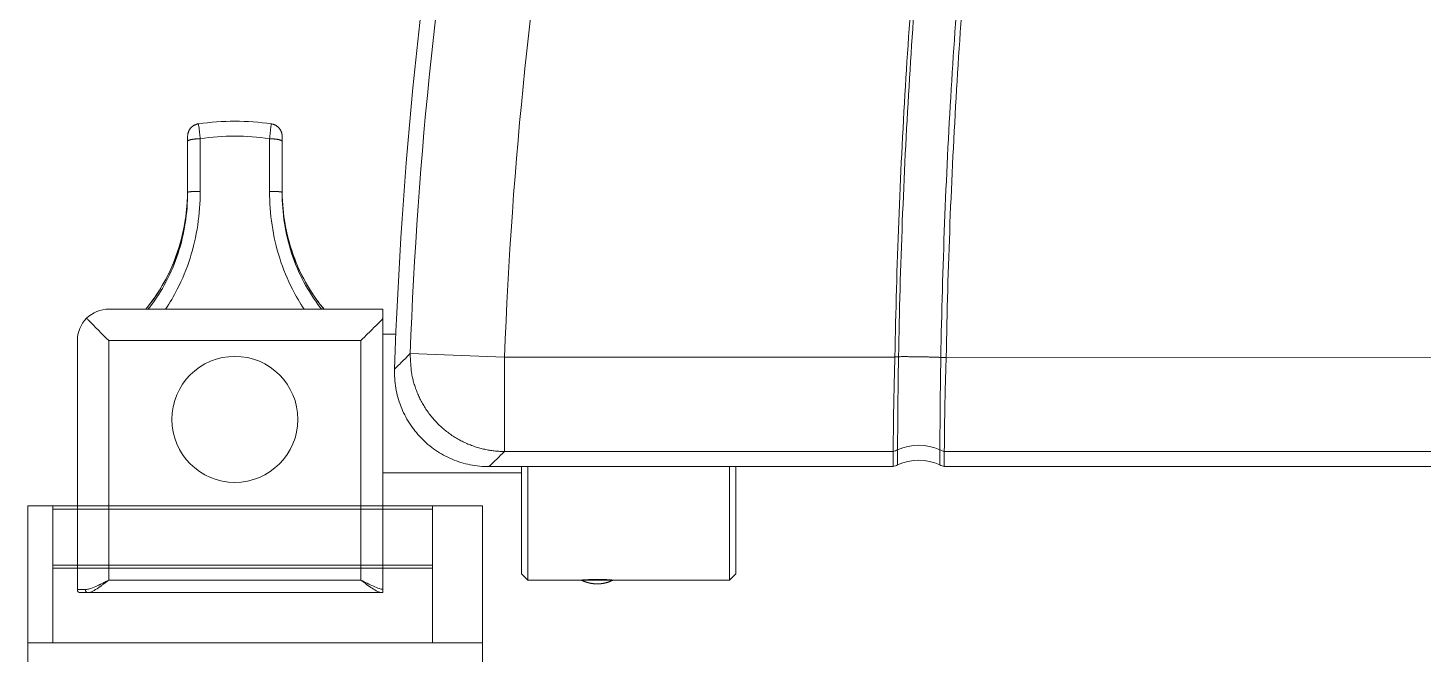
# Model space of a CAD drawing. Header units: millimetres. Extents: x 1448174 to 1599581, y -224422 to -106989.
# Drawn here: x 1483354.6 to 1483546.4, y -124301.7 to -124215.6 of the extents above; entities that cross this region are included whole.
import ezdxf

# ---------------------------------------------------------------- set-up
doc = ezdxf.new("R2010")
doc.units = ezdxf.units.MM
doc.header["$LTSCALE"] = 600
doc.header["$MEASUREMENT"] = 0
doc.layers.add('furniture', color=30, linetype='Continuous', lineweight=9)

msp = doc.modelspace()

# ---------------------------------------------------------------- linework, layer by layer
at = {"layer": 'furniture'}
for p, q in [((1483378.0445, -124228.7691), (1483377.9691, -124228.7816)), ((1483376.5577, -124230.4843), (1483376.5577, -124231.1821)), ((1483376.5577, -124231.1821), (1483376.5596, -124231.1652)), ((1483376.5577, -124231.1822), (1483376.5577, -124238.1883)), ((1483378.2904, -124230.8269), (1483378.2904, -124238.0518)), ((1483387.8202, -124238.0518), (1483387.8202, -124230.8269)), ((1483389.5529, -124231.1822), (1483389.551, -124231.1653)), ((1483389.5529, -124230.4845), (1483389.5512, -124230.4082)), ((1483389.5528, -124231.1822), (1483389.5528, -124230.4844)), ((1483389.5528, -124238.1883), (1483389.5528, -124231.1822)), ((1483376.5577, -124238.1883), (1483376.5596, -124238.1818)), ((1483389.5529, -124238.1883), (1483389.551, -124238.1818)), ((1483403.4165, -124254.2433), (1483365.7284, -124254.2433)), ((1483403.4165, -124254.2433), (1483403.4143, -124255.5428)), ((1483403.4143, -124255.5428), (1483403.4143, -124292.7824)), ((1483361.3967, -124292.7956), (1483361.3967, -124258.575)), ((1483365.7284, -124258.575), (1483400.3821, -124258.575)), ((1483365.7284, -124291.4961), (1483365.7284, -124258.575)), ((1483400.3821, -124258.575), (1483400.3821, -124291.4961)), ((1483405.1886, -124257.7087), (1483403.4143, -124257.7087)), ((1483407.1653, -124260.3679), (1483420.1338, -124260.8458)), ((1483420.1338, -124260.8458), (1483473.8006, -124260.8458)), ((1483420.1338, -124260.8458), (1483420.1338, -124273.8231)), ((1483473.8006, -124260.8458), (1483473.802, -124260.7852)), ((1483474.2958, -124260.7837), (1483474.2798, -124260.7838)), ((1483480.1114, -124260.8848), (1483479.9329, -124260.8775)), ((1483480.8499, -124260.9114), (1483480.8245, -124260.9106)), ((1483480.8517, -124260.8458), (1483480.8498, -124260.9114)), ((1483480.8507, -124260.8786), (1483731.1778, -124260.8458)), ((1483420.1338, -124273.8231), (1483419.5048, -124273.8065)), ((1483473.564, -124273.8231), (1483420.1338, -124273.8231)), ((1483731.439, -124273.8231), (1483480.5905, -124273.8231)), ((1483417.981, -124275.9019), (1483473.5615, -124275.9019)), ((1483422.4739, -124275.9019), (1483422.4739, -124290.6297)), ((1483423.3402, -124291.4961), (1483423.3402, -124275.9019)), ((1483451.0632, -124291.4961), (1483451.0632, -124275.9019)), ((1483451.9296, -124290.6297), (1483451.9296, -124275.9019)), ((1483480.588, -124275.9019), (1483731.4415, -124275.9019)), ((1483403.4143, -124276.7682), (1483422.4739, -124276.7682)), ((1483354.6001, -124281.3131), (1483354.6001, -124375.4808)), ((1483354.6001, -124281.3131), (1483417.0933, -124281.3131)), ((1483358.0244, -124300.1466), (1483358.0244, -124281.3131)), ((1483410.2447, -124281.7411), (1483358.0244, -124281.7411)), ((1483410.2447, -124281.3131), (1483410.2447, -124300.1466)), ((1483417.0933, -124281.3131), (1483417.0933, -124354.0365)), ((1483410.2447, -124289.4458), (1483358.0244, -124289.4458)), ((1483410.2447, -124289.8738), (1483358.0244, -124289.8738)), ((1483422.4739, -124290.6297), (1483423.3402, -124291.4961)), ((1483451.0632, -124291.4961), (1483451.9296, -124290.6297)), ((1483362.4997, -124292.7956), (1483361.3967, -124292.7956)), ((1483361.8299, -124293.2288), (1483362.8226, -124293.2288)), ((1483362.4997, -124292.7956), (1483362.5001, -124292.8162)), ((1483362.8226, -124293.2288), (1483403.2879, -124293.2288)), ((1483400.3821, -124291.4961), (1483365.7284, -124291.4961)), ((1483403.2879, -124293.2288), (1483403.4143, -124293.2288)), ((1483403.4143, -124293.1942), (1483403.4101, -124293.1965)), ((1483403.4143, -124292.7824), (1483403.4143, -124293.1942)), ((1483403.4143, -124293.1942), (1483403.4143, -124293.2288)), ((1483423.3402, -124291.4961), (1483430.7042, -124291.4961)), ((1483430.7042, -124291.5139), (1483432.87, -124291.5139)), ((1483430.7042, -124291.5139), (1483430.7711, -124291.5458)), ((1483432.87, -124291.5139), (1483435.0359, -124291.5139)), ((1483432.87, -124292.0337), (1483432.9444, -124292.0317)), ((1483435.0359, -124291.4961), (1483451.0632, -124291.4961)), ((1483354.6001, -124300.1466), (1483417.0933, -124300.1466))]:
    msp.add_line(p, q, dxfattribs=at)
msp.add_circle((1483383.0553, -124269.4043), 8.6634, dxfattribs=at)
for centre, radius, start, end in [((1484011.117, -124282.623), 606.4404, 162.48462, 178.09787), ((1484011.117, -124282.623), 604.3616, 162.48462, 177.88966), ((1484011.117, -124282.623), 591.3842, 162.48462, 177.88966), ((1483380.2952, -124231.0955), 3.8283, 163.620228, 164.702301), ((1483378.3393, -124230.5155), 1.7883, 161.207585, 163.776147), ((1483378.0702, -124230.3922), 1.4941, 159.074786, 162.357275), ((1483378.2679, -124230.471), 1.7069, 156.137658, 158.976599), ((1483378.378, -124230.5301), 1.8316, 153.210739, 155.839407), ((1483378.2952, -124230.4895), 1.7393, 150.376621, 153.176239), ((1483378.2704, -124230.4696), 1.708, 147.671151, 150.545034), ((1483378.2924, -124230.4862), 1.7354, 144.761085, 147.596848), ((1483378.3035, -124230.4934), 1.7486, 141.958769, 144.777824), ((1483378.2975, -124230.4915), 1.7428, 139.054924, 141.88777), ((1483378.2975, -124230.4893), 1.7413, 136.271795, 139.107516), ((1483378.2997, -124230.4949), 1.7467, 133.36778, 136.190924), ((1483378.3015, -124230.4953), 1.7484, 130.587141, 133.400779), ((1483378.3018, -124230.4997), 1.7519, 127.702954, 130.500417), ((1483378.3021, -124230.4986), 1.7511, 124.947486, 127.732808), ((1483378.3023, -124230.5039), 1.7556, 122.094766, 124.855706), ((1483378.3027, -124230.5032), 1.7552, 119.374095, 122.116183), ((1483378.3038, -124230.5114), 1.7629, 116.567345, 119.274051), ((1483378.3019, -124230.5066), 1.7577, 113.894756, 116.584219), ((1483378.2986, -124230.506), 1.7559, 111.14028, 113.803472), ((1483378.3018, -124230.5135), 1.764, 108.525834, 111.14702), ((1483378.3099, -124230.5514), 1.8026, 105.854407, 108.387054), ((1483378.2973, -124230.5059), 1.7553, 103.301879, 105.866997), ((1483378.275, -124230.4087), 1.6556, 100.647332, 103.32445), ((1483387.4066, -124232.1763), 3.47, 76.137757, 79.044829), ((1483387.9639, -124230.1386), 1.3591, 72.649323, 78.367551), ((1483387.9208, -124230.2918), 1.5183, 69.419287, 72.820772), ((1483386.9307, -124232.3829), 3.8287, 65.46529, 66.547274), ((1483387.7823, -124230.5289), 1.7885, 63.052146, 65.620515), ((1483387.9425, -124230.2799), 1.4942, 60.919164, 64.201459), ((1483387.8365, -124230.4644), 1.707, 57.982643, 60.821463), ((1483387.7624, -124230.565), 1.8316, 55.05593, 57.684526), ((1483387.8144, -124230.4887), 1.7393, 52.221104, 55.020687), ((1483387.8376, -124230.467), 1.708, 49.516275, 52.39017), ((1483387.8181, -124230.4864), 1.7353, 46.606219, 49.442039), ((1483387.8095, -124230.4963), 1.7485, 43.804229, 46.623386), ((1483387.8122, -124230.4907), 1.7426, 40.899398, 43.732391), ((1483387.8144, -124230.4909), 1.7411, 38.116784, 40.952695), ((1483387.8086, -124230.4923), 1.7465, 35.212136, 38.035511), ((1483387.8079, -124230.494), 1.7481, 32.431782, 35.245689), ((1483387.8036, -124230.4937), 1.7516, 29.547056, 32.344821), ((1483387.8047, -124230.4941), 1.7508, 26.791325, 29.576982), ((1483387.7994, -124230.4935), 1.7552, 23.937668, 26.698968), ((1483387.8001, -124230.494), 1.7548, 21.217441, 23.959913), ((1483387.7918, -124230.4939), 1.7625, 18.410145, 21.11725), ((1483387.7969, -124230.4928), 1.7573, 15.736997, 18.426876), ((1483387.798, -124230.4895), 1.7554, 12.982096, 15.645712), ((1483380.023, -124230.6536), 3.4694, 174.294676, 177.202123), ((1483376.632, -124231.1811), 0.0741, 153.459338, 167.574968), ((1483376.6528, -124231.1881), 0.0959, 143.156507, 155.286667), ((1483377.9272, -124230.3911), 1.3589, 170.805707, 176.524583), ((1483376.6836, -124231.2055), 0.131, 135.111514, 145.136881), ((1483378.085, -124230.412), 1.5181, 167.575739, 170.977537), ((1483376.7198, -124231.2353), 0.1778, 128.093138, 136.552761), ((1483376.7715, -124231.2896), 0.2525, 122.950735, 129.726333), ((1483376.8339, -124231.3731), 0.3566, 118.610104, 124.058812), ((1483376.9093, -124231.4933), 0.4982, 115.238771, 119.608258), ((1483376.9899, -124231.6472), 0.6718, 112.241669, 115.857142), ((1483377.0826, -124231.8495), 0.8943, 109.846209, 112.836026), ((1483377.1776, -124232.0912), 1.1539, 107.670694, 110.208467), ((1483377.2817, -124232.3871), 1.4674, 105.878558, 108.037848), ((1483377.3836, -124232.72), 1.8155, 104.216208, 106.095616), ((1483377.4904, -124233.1041), 2.2141, 102.811047, 104.453263), ((1483377.5904, -124233.5157), 2.6377, 101.484325, 102.946534), ((1483377.6933, -124233.9772), 3.1104, 100.34774, 101.6505), ((1483377.7882, -124234.4664), 3.6087, 99.260456, 100.434762), ((1483377.8737, -124234.9446), 4.0945, 98.288451, 99.36395), ((1483377.9425, -124235.387), 4.5422, 97.33964, 98.343071), ((1483378.0293, -124235.9782), 5.1396, 96.551172, 97.457614), ((1483378.1215, -124236.744), 5.911, 95.791462, 96.592161), ((1483378.1271, -124236.8361), 6.0031, 94.942405, 95.756093), ((1483378.1033, -124236.5398), 5.7058, 94.074629, 94.960141), ((1483378.2499, -124238.0371), 7.21, 93.727531, 94.391376), ((1483378.7984, -124246.2435), 15.4346, 93.496692, 93.779011), ((1483378.1873, -124237.487), 6.6575, 92.012245, 92.842769), ((1483378.1836, -124237.1564), 6.3271, 90.758907, 92.084471), ((1483378.4683, -124247.3281), 16.5024, 90.618294, 91.279451), ((1483387.6423, -124247.33), 16.5041, 88.721413, 89.382551), ((1483387.9268, -124237.1574), 6.3279, 87.916018, 89.241518), ((1483387.9232, -124237.488), 6.6585, 87.157966, 87.988439), ((1483387.3119, -124246.246), 15.437, 86.221408, 86.503717), ((1483387.8605, -124238.0384), 7.2112, 85.609658, 86.273462), ((1483388.0072, -124236.5409), 5.7068, 85.040897, 85.926342), ((1483387.9833, -124236.8374), 6.0043, 84.244591, 85.058213), ((1483387.9889, -124236.7453), 5.9122, 83.408586, 84.209216), ((1483388.0811, -124235.9793), 5.1406, 82.543852, 83.450211), ((1483388.1678, -124235.3882), 4.5432, 81.657382, 82.660714), ((1483388.2368, -124234.9457), 4.0954, 80.637933, 81.71332), ((1483388.3222, -124234.4674), 3.6096, 79.565904, 80.74008), ((1483388.4171, -124233.9781), 3.1112, 78.351049, 79.653657), ((1483388.5201, -124233.5166), 2.6384, 77.055428, 78.517458), ((1483388.6201, -124233.1048), 2.2147, 75.548686, 77.190691), ((1483388.7268, -124232.7206), 1.816, 73.905885, 75.785041), ((1483388.8287, -124232.3876), 1.4679, 71.964061, 74.123051), ((1483388.9329, -124232.0917), 1.1543, 69.794552, 72.33196), ((1483389.0279, -124231.8499), 0.8945, 67.167679, 70.157054), ((1483389.1206, -124231.6475), 0.6721, 64.145877, 67.760807), ((1483389.2012, -124231.4935), 0.4984, 60.394521, 64.763351), ((1483389.2767, -124231.3733), 0.3567, 55.946913, 61.394831), ((1483389.3391, -124231.2897), 0.2525, 50.280031, 57.054729), ((1483389.3907, -124231.2355), 0.1779, 43.452667, 51.911375), ((1483387.7901, -124230.4916), 1.7636, 10.367469, 12.989083), ((1483389.427, -124231.2056), 0.131, 34.868743, 44.893392), ((1483387.7514, -124230.4942), 1.8021, 7.695696, 10.228761), ((1483389.4578, -124231.1882), 0.0959, 24.721822, 36.851846), ((1483387.7983, -124230.4883), 1.7548, 5.141837, 7.707382), ((1483389.4786, -124231.1812), 0.0741, 12.43229, 26.548828), ((1483387.8976, -124230.48), 1.6552, 2.487802, 5.165365), ((1483376.5734, -124238.1884), 0.0153, 120.284361, 154.394564), ((1483376.5905, -124238.2023), 0.0368, 113.152693, 132.465768), ((1483376.6204, -124238.2456), 0.0889, 109.468117, 119.899342), ((1483376.6598, -124238.328), 0.18, 106.002014, 112.547069), ((1483376.7137, -124238.4756), 0.3369, 103.648621, 107.897669), ((1483376.7783, -124238.6996), 0.5699, 101.663193, 104.652864), ((1483376.8564, -124239.0234), 0.9029, 100.176697, 102.358799), ((1483376.9404, -124239.4394), 1.3272, 98.876141, 100.571685), ((1483377.0366, -124239.9862), 1.8823, 97.863708, 99.201509), ((1483377.1354, -124240.6394), 2.5429, 96.957105, 98.055805), ((1483377.2433, -124241.4389), 3.3496, 96.222239, 97.133297), ((1483377.3493, -124242.3385), 4.2554, 95.549525, 96.327686), ((1483377.46, -124243.3772), 5.3, 94.984976, 95.654618), ((1483377.5641, -124244.4905), 6.4181, 94.45783, 95.047226), ((1483377.6708, -124245.7375), 7.6697, 94.008182, 94.528284), ((1483377.7692, -124247.0568), 8.9926, 93.580715, 94.046078), ((1483377.8581, -124248.3541), 10.2929, 93.20024, 93.623781), ((1483377.9302, -124249.5591), 11.5001, 92.830768, 93.223964), ((1483378.0195, -124251.1459), 13.0893, 92.524226, 92.877901), ((1483378.1135, -124253.1784), 15.124, 92.229663, 92.541068), ((1483378.1219, -124253.4763), 15.422, 91.901991, 92.217567), ((1483378.1, -124252.7656), 14.711, 91.566063, 91.908628), ((1483378.2475, -124256.6901), 18.6381, 91.433329, 91.689594), ((1483378.7944, -124278.0017), 39.9567, 91.344099, 91.452973), ((1483378.1864, -124255.3186), 17.2657, 90.772739, 91.092751), ((1483378.1835, -124254.5), 16.4472, 90.291188, 90.800999), ((1483378.4683, -124280.9999), 42.9485, 90.237435, 90.491454), ((1483387.6422, -124281.0036), 42.9521, 89.508566, 89.762574), ((1483387.927, -124254.5015), 16.4487, 89.199036, 89.708822), ((1483387.924, -124255.3201), 17.2673, 88.907291, 89.227286), ((1483387.316, -124278.0062), 39.9612, 88.54711, 88.655978), ((1483387.863, -124256.6922), 18.6401, 88.310494, 88.566744), ((1483388.0105, -124252.7671), 14.7124, 88.091451, 88.433995), ((1483387.9886, -124253.4783), 15.424, 87.78257, 88.098124), ((1483387.9969, -124253.1801), 15.1257, 87.459043, 87.770427), ((1483388.091, -124251.1476), 13.091, 87.122257, 87.475905), ((1483388.1802, -124249.5606), 11.5016, 86.776217, 87.169383), ((1483388.2524, -124248.3556), 10.2944, 86.376431, 86.799937), ((1483388.3413, -124247.0581), 8.9939, 85.954168, 86.419491), ((1483388.4397, -124245.7387), 7.6708, 85.472006, 85.992059), ((1483388.5464, -124244.4916), 6.4192, 84.953114, 85.542453), ((1483388.6505, -124243.3781), 5.3009, 84.345788, 85.015361), ((1483388.7612, -124242.3392), 4.2561, 83.672714, 84.450787), ((1483388.8672, -124241.4395), 3.3503, 82.8673, 83.778248), ((1483388.9751, -124240.6399), 2.5435, 81.9448, 83.043354), ((1483389.074, -124239.9867), 1.8828, 80.799426, 82.137033), ((1483389.1702, -124239.4398), 1.3276, 79.429519, 81.12479), ((1483389.2542, -124239.0236), 0.9031, 77.642243, 79.823953), ((1483389.3322, -124238.6998), 0.5701, 75.348963, 78.338021), ((1483389.3969, -124238.4757), 0.337, 72.104992, 76.353039), ((1483389.4508, -124238.3281), 0.18, 67.457021, 74.000275), ((1483389.4902, -124238.2456), 0.0889, 60.104873, 70.5328), ((1483389.5201, -124238.2023), 0.0368, 47.546074, 66.852909), ((1483389.5372, -124238.1884), 0.0153, 25.61599, 59.721379), ((1483365.7284, -124258.575), 4.3317, 90, 134.95189), ((1483365.7284, -124258.575), 4.3317, 134.95189, 180), ((1483432.9294, -124259.863), 25.769, 181.122532, 184.362449), ((1483417.4544, -124261.4805), 10.2251, 181.920344, 188.22703), ((1483473.847, -124117.9709), 142.8143, 269.981946, 269.997295), ((1483473.8549, -124207.8154), 52.9698, 269.984219, 270.015781), ((1483473.8547, -124202.0969), 58.6883, 270.014435, 270.032873), ((1483473.7182, -124073.1315), 187.6538, 270.051943, 270.056418), ((1483473.8353, -124189.9447), 70.8405, 270.054727, 270.06783), ((1483473.8591, -124203.7835), 57.0017, 270.060436, 270.077765), ((1483473.8461, -124194.725), 66.0603, 270.07836, 270.092937), ((1483473.834, -124189.3669), 71.4184, 270.09564, 270.10888), ((1483473.8454, -124193.9711), 66.8141, 270.106643, 270.120863), ((1483473.8493, -124195.9384), 64.8468, 270.121111, 270.135793), ((1483473.8461, -124195.0112), 65.7741, 270.136624, 270.151053), ((1483473.8444, -124194.8821), 65.9031, 270.152231, 270.166579), ((1483473.8488, -124195.538), 65.2472, 270.164377, 270.178855), ((1483473.8494, -124196.0068), 64.7784, 270.179685, 270.194244), ((1483473.849, -124196.2129), 64.5723, 270.195181, 270.209756), ((1483473.849, -124196.5081), 64.2771, 270.210732, 270.225343), ((1483473.8527, -124196.864), 63.9212, 270.223308, 270.237969), ((1483473.853, -124197.2195), 63.5657, 270.238978, 270.25369), ((1483473.8566, -124197.5344), 63.2508, 270.251671, 270.266425), ((1483473.8537, -124197.8401), 62.9451, 270.270376, 270.285178), ((1483473.8609, -124198.1982), 62.587, 270.280277, 270.295124), ((1483473.8581, -124198.5466), 62.2386, 270.299271, 270.314169), ((1483473.8621, -124198.8787), 61.9064, 270.3122, 270.327146), ((1483473.8628, -124199.213), 61.5722, 270.328264, 270.343259), ((1483473.8666, -124199.5079), 61.2773, 270.341316, 270.356351), ((1483473.8678, -124199.9274), 60.8578, 270.357703, 270.372801), ((1483473.8695, -124200.3348), 60.4504, 270.373759, 270.388934), ((1483475.3623, -124477.8839), 217.1028, 90.173351, 90.281475), ((1483475.0893, -124347.0145), 86.2334, 90.044667, 90.255058), ((1483475.1055, -124362.2242), 101.443, 89.927941, 90.047124), ((1483474.2741, -124562.904), 302.1242, 89.786065, 89.818125), ((1483474.9396, -124387.4714), 126.6904, 89.705806, 89.790805), ((1483475.1208, -124366.5064), 105.7248, 89.636615, 89.745658), ((1483474.99, -124385.4229), 124.6417, 89.54021, 89.63163), ((1483474.864, -124397.5295), 136.7489, 89.445335, 89.528117), ((1483474.9194, -124391.262), 130.4812, 89.35523, 89.443055), ((1483474.9496, -124389.6007), 128.8197, 89.270566, 89.360323), ((1483474.9028, -124392.7904), 132.0097, 89.18005, 89.267891), ((1483474.8798, -124394.3615), 133.581, 89.092845, 89.179819), ((1483474.8811, -124393.9444), 133.1639, 89.003161, 89.090577), ((1483474.8908, -124393.5968), 132.8161, 88.917037, 89.004726), ((1483474.8893, -124393.438), 132.6574, 88.827399, 88.915098), ((1483474.9069, -124392.7341), 131.9533, 88.740829, 88.828791), ((1483474.9255, -124391.6723), 130.8914, 88.650394, 88.73875), ((1483474.9655, -124390.1787), 129.3973, 88.563565, 88.652519), ((1483475.0021, -124388.5584), 127.7766, 88.472252, 88.561774), ((1483475.0623, -124386.4826), 125.6999, 88.384092, 88.474434), ((1483475.1188, -124384.3546), 123.5712, 88.29136, 88.382446), ((1483475.2063, -124381.5868), 120.802, 88.201459, 88.29373), ((1483475.2956, -124378.6766), 117.8904, 88.106971, 88.200438), ((1483475.3956, -124375.8021), 115.0141, 88.014801, 88.109449), ((1483475.4739, -124373.4515), 112.6622, 87.917877, 88.013167), ((1483475.6481, -124368.8327), 108.0401, 87.823318, 87.921213), ((1483475.8719, -124362.9869), 102.1901, 87.722449, 87.824216), ((1483485.6053, -124127.1164), 133.8812, 267.648158, 267.67122), ((1483482.2383, -124210.2885), 50.641, 267.653832, 267.700508), ((1483482.5121, -124203.5825), 57.3525, 267.695943, 267.722837), ((1483487.3986, -124078.347), 182.6833, 267.752146, 267.758765), ((1483483.0118, -124190.5526), 70.392, 267.755071, 267.774089), ((1483482.5184, -124203.5014), 57.4337, 267.764157, 267.78904), ((1483482.8967, -124193.6044), 67.3381, 267.792306, 267.813109), ((1483483.1344, -124187.3415), 73.6055, 267.814249, 267.833037), ((1483482.9845, -124191.3286), 69.6155, 267.832209, 267.852245), ((1483482.9387, -124192.5412), 68.4021, 267.852522, 267.873052), ((1483483.002, -124190.8326), 70.1118, 267.873222, 267.893272), ((1483483.0366, -124189.8248), 71.1202, 267.895241, 267.915041), ((1483483.0398, -124189.7999), 71.1452, 267.913183, 267.933031), ((1483483.0481, -124189.4988), 71.4464, 267.935076, 267.954896), ((1483483.0687, -124188.9466), 71.999, 267.954172, 267.973889), ((1483483.0872, -124188.4748), 72.4712, 267.972464, 267.992093), ((1483483.0966, -124188.089), 72.8571, 267.995347, 268.014919), ((1483483.1149, -124187.6878), 73.2586, 268.011472, 268.030978), ((1483483.1256, -124187.2843), 73.6623, 268.033486, 268.052924), ((1483483.1416, -124186.8447), 74.1022, 268.052118, 268.071488), ((1483483.1513, -124186.4593), 74.4876, 268.073947, 268.093256), ((1483483.1667, -124186.0819), 74.8654, 268.091089, 268.110334), ((1483483.1789, -124185.6952), 75.2523, 268.110787, 268.129972), ((1483483.1913, -124185.2993), 75.6484, 268.130405, 268.149529), ((1483483.2026, -124184.9574), 75.9904, 268.149308, 268.168379), ((1483483.215, -124184.5801), 76.3679, 268.168152, 268.187161), ((1483483.2255, -124184.1488), 76.7993, 268.189504, 268.208445), ((1483418.6439, -124261.3442), 11.4219, 188.05001, 191.825373), ((1483433.9455, -124256.6198), 27.4074, 194.938394, 196.210293), ((1483420.4733, -124260.5788), 13.3657, 196.035726, 198.930871), ((1483418.5604, -124261.496), 11.2614, 197.674064, 201.346498), ((1483419.9918, -124260.9116), 12.8073, 201.45086, 204.651535), ((1483420.7801, -124260.4674), 13.7093, 204.964413, 207.943291), ((1483420.1972, -124260.7672), 13.0538, 207.979909, 211.149119), ((1483420.0385, -124260.9125), 12.8429, 210.960354, 214.211669), ((1483420.1932, -124260.7848), 13.0427, 214.293683, 217.507348), ((1483420.2764, -124260.7276), 13.1435, 217.48429, 220.681085), ((1483420.2376, -124260.7365), 13.1083, 220.762186, 223.973703), ((1483420.2424, -124260.7508), 13.1018, 223.914201, 227.127852), ((1483420.2575, -124260.7026), 13.1474, 227.222467, 230.419471), ((1483420.2708, -124260.6995), 13.1583, 230.383396, 233.567608), ((1483420.2716, -124260.6584), 13.1919, 233.670537, 236.831081), ((1483420.2718, -124260.6708), 13.1816, 236.801145, 239.944518), ((1483420.2699, -124260.6234), 13.2217, 240.054474, 243.163002), ((1483420.2692, -124260.6344), 13.2116, 243.144061, 246.226484), ((1483420.2715, -124260.5599), 13.2807, 246.347065, 249.379541), ((1483420.255, -124260.6112), 13.2269, 249.368375, 252.37677), ((1483420.2251, -124260.6224), 13.2072, 252.485585, 255.456583), ((1483420.2415, -124260.5585), 13.2731, 255.45721, 258.370985), ((1483420.2732, -124260.1995), 13.6313, 258.544615, 261.335902), ((1483420.207, -124260.6433), 13.1825, 261.329759, 264.165883), ((1483420.1222, -124261.5833), 12.2388, 264.113762, 267.108599), ((1483472.3511, -124269.6646), 4.3317, 286.25983, 294.81126), ((1483477.0772, -124279.8875), 6.9307, 65.18799, 114.81126), ((1483481.8034, -124269.6647), 4.3317, 245.187992, 253.739419), ((1483472.3486, -124271.7434), 4.3317, 286.2602, 294.81163), ((1483477.0748, -124281.9663), 6.9307, 65.18837, 114.81163), ((1483481.8009, -124271.7434), 4.3317, 245.188368, 253.739795), ((1483361.8299, -124292.7956), 0.4332, 180, 270), ((1483363.0484, -124292.797), 0.5487, 182.006377, 184.193857), ((1483363.0861, -124292.7945), 0.5865, 184.166428, 186.247696), ((1483363.1005, -124292.7929), 0.601, 186.252935, 188.31172), ((1483363.0789, -124292.7946), 0.5794, 188.45404, 190.613266), ((1483363.0678, -124292.7965), 0.5681, 190.634098, 192.854403), ((1483363.0584, -124292.7975), 0.5587, 192.963776, 195.235859), ((1483363.0487, -124292.7999), 0.5487, 195.260052, 197.581808), ((1483363.0328, -124292.8037), 0.5324, 197.715686, 200.111554), ((1483363.0186, -124292.8085), 0.5174, 200.143161, 202.604655), ((1483363.0016, -124292.8142), 0.4995, 202.748417, 205.287638), ((1483362.9859, -124292.8214), 0.4822, 205.324259, 207.937753), ((1483362.9681, -124292.8293), 0.4629, 208.095367, 210.793353), ((1483362.9513, -124292.8389), 0.4435, 210.838375, 213.623113), ((1483362.9336, -124292.8492), 0.423, 213.793561, 216.672826), ((1483362.9182, -124292.8604), 0.404, 216.70816, 219.676114), ((1483362.9039, -124292.8707), 0.3865, 219.851452, 222.897987), ((1483362.888, -124292.8848), 0.3652, 222.97812, 226.143505), ((1483362.8713, -124292.9005), 0.3423, 226.336702, 229.64538), ((1483362.8647, -124292.9091), 0.3315, 229.551717, 232.886827), ((1483362.8649, -124292.9075), 0.3329, 233.030367, 236.260941), ((1483362.8428, -124292.9361), 0.2968, 236.727761, 240.309463), ((1483362.8181, -124292.9774), 0.2487, 240.553845, 244.802366), ((1483362.8397, -124292.9481), 0.2844, 243.382044, 246.830889), ((1483362.9554, -124292.682), 0.5746, 246.664198, 248.19165), ((1483362.8122, -124292.9967), 0.2298, 252.186004, 256.836087), ((1483362.8049, -124293.0289), 0.1968, 256.762933, 264.811997), ((1483362.857, -124292.7447), 0.4853, 261.720786, 265.935054), ((1483403.2787, -124292.7363), 0.4925, 271.077264, 272.153523), ((1483403.293, -124293.0411), 0.1874, 271.295985, 273.46411), ((1483403.2919, -124293.0187), 0.2099, 273.390376, 274.659099), ((1483403.2472, -124292.6193), 0.6117, 275.796112, 276.138934), ((1483403.2858, -124292.9761), 0.2528, 276.080919, 277.001224), ((1483403.2929, -124293.0207), 0.2077, 276.55817, 277.754869), ((1483403.2883, -124292.9879), 0.2409, 277.795369, 278.810717), ((1483403.2846, -124292.9678), 0.2613, 278.93536, 279.862599), ((1483403.2869, -124292.9815), 0.2473, 279.878838, 280.869729), ((1483403.2879, -124292.9856), 0.2432, 280.806225, 281.823784), ((1483403.2868, -124292.9805), 0.2484, 281.85432, 282.855015), ((1483403.286, -124292.9772), 0.2517, 282.851848, 283.844217), ((1483403.2859, -124292.9773), 0.2517, 283.866828, 284.865827), ((1483403.2857, -124292.976), 0.2529, 284.849904, 285.849909), ((1483403.2851, -124292.9742), 0.2549, 285.874189, 286.872974), ((1483403.2845, -124292.9721), 0.257, 286.859053, 287.855357), ((1483403.2839, -124292.9706), 0.2586, 287.881827, 288.878282), ((1483403.2832, -124292.9686), 0.2608, 288.865661, 289.859789), ((1483403.2824, -124292.9667), 0.2628, 289.88649, 290.879458), ((1483403.2816, -124292.9644), 0.2652, 290.86806, 291.857949), ((1483403.2807, -124292.9625), 0.2674, 291.884731, 292.873197), ((1483403.2797, -124292.96), 0.2701, 292.858325, 293.842916), ((1483403.2785, -124292.9577), 0.2727, 293.874274, 294.855823), ((1483403.2775, -124292.9553), 0.2753, 294.845868, 295.824203), ((1483403.2766, -124292.9538), 0.277, 295.848376, 296.82705), ((1483403.2747, -124292.9499), 0.2813, 296.815677, 297.785613), ((1483403.2714, -124292.9441), 0.288, 297.822547, 298.775934), ((1483432.9637, -124286.8552), 5.1778, 244.946753, 245.768143), ((1483432.9745, -124286.8272), 5.2077, 245.786459, 246.604456), ((1483432.9817, -124286.8132), 5.2234, 246.592065, 247.408767), ((1483432.9767, -124286.8199), 5.2153, 247.432, 248.251038), ((1483432.9775, -124286.8206), 5.215, 248.239089, 249.05913), ((1483432.9769, -124286.8168), 5.2183, 249.080461, 249.900904), ((1483432.9794, -124286.8134), 5.2224, 249.888831, 250.709434), ((1483432.9777, -124286.8121), 5.223, 250.731114, 251.552367), ((1483432.9795, -124286.8103), 5.2252, 251.539958, 252.361489), ((1483432.9779, -124286.8089), 5.2262, 252.383021, 253.205001), ((1483432.9801, -124286.8057), 5.2298, 253.192079, 254.013941), ((1483432.9793, -124286.8013), 5.2339, 254.035119, 254.856729), ((1483432.9801, -124286.8024), 5.233, 254.845179, 255.667285), ((1483432.9766, -124286.8085), 5.2262, 255.688509, 256.51199), ((1483432.9812, -124286.7956), 5.2398, 256.495594, 257.316856), ((1483432.9864, -124286.7643), 5.2715, 257.336875, 258.152963), ((1483432.9788, -124286.8006), 5.2344, 258.151932, 258.974603), ((1483432.9591, -124286.8908), 5.1421, 258.997728, 259.83628), ((1483432.9865, -124286.7653), 5.2705, 259.784295, 260.598982), ((1483433.0403, -124286.4328), 5.6073, 260.611403, 261.372362), ((1483432.9651, -124286.8623), 5.1714, 261.482723, 262.320569), ((1483432.8661, -124287.5765), 4.4504, 262.355185, 263.350723), ((1483433.0225, -124286.5483), 5.4899, 262.97179, 263.729452), ((1483433.9785, -124277.9536), 14.1376, 263.682528, 263.948508), ((1483432.8898, -124287.4938), 4.5365, 264.919718, 265.981638), ((1483432.8615, -124287.9659), 4.0635, 265.914125, 267.736729), ((1483433.2665, -124281.1981), 10.8429, 267.010245, 267.90416), ((1483432.7618, -124286.7841), 5.2507, 271.993064, 272.80676), ((1483432.7589, -124286.7589), 5.276, 272.825288, 273.636132), ((1483432.7592, -124286.7479), 5.287, 273.624704, 274.434782), ((1483432.7581, -124286.7613), 5.2738, 274.458034, 275.270916), ((1483432.7597, -124286.7665), 5.2684, 275.259677, 276.074076), ((1483432.7579, -124286.7685), 5.2667, 276.095797, 276.911103), ((1483432.759, -124286.7694), 5.2655, 276.899625, 277.715626), ((1483432.7576, -124286.7741), 5.2611, 277.737552, 278.554716), ((1483432.7591, -124286.7769), 5.2581, 278.54311, 279.361094), ((1483432.7579, -124286.7815), 5.2538, 279.383003, 280.201957), ((1483432.7592, -124286.7829), 5.2522, 280.189662, 281.009052), ((1483432.7575, -124286.7844), 5.251, 281.030719, 281.850388), ((1483432.7598, -124286.7902), 5.2448, 281.839236, 282.659956), ((1483432.7605, -124286.8025), 5.2327, 282.681851, 283.504479), ((1483432.7599, -124286.794), 5.2411, 283.488691, 284.309664), ((1483432.7516, -124286.769), 5.2674, 284.330207, 285.146537), ((1483432.7627, -124286.8099), 5.225, 285.146094, 285.969567), ((1483432.7874, -124286.904), 5.1278, 285.99333, 286.83325), ((1483432.7565, -124286.7852), 5.2504, 286.781406, 287.597988), ((1483432.6554, -124286.4709), 5.5806, 287.611317, 288.374525), ((1483432.7843, -124286.8906), 5.1416, 288.485585, 289.326438), ((1483433.0206, -124287.5726), 4.4199, 289.362004, 290.361823), ((1483432.6972, -124286.5973), 5.4469, 289.981353, 290.742868), ((1483429.6727, -124278.579), 14.0167, 290.695988, 290.96346), ((1483433.0083, -124287.4995), 4.4939, 291.941368, 293.009462), ((1483433.1986, -124287.9355), 4.0182, 292.942905, 294.778373), ((1483430.5195, -124281.8056), 10.7074, 294.047155, 294.948376)]:
    msp.add_arc(centre, radius, start, end, dxfattribs=at)
for points, knots in [([(1483473.802, -124260.7852), (1483474.0177, -124248.3815), (1483474.4985, -124235.9861), (1483475.6076, -124217.5751), (1483476.0335, -124211.5512), (1483477.2391, -124196.6999), (1483478.0908, -124187.8812), (1483480.0376, -124170.5032), (1483481.1252, -124161.9472), (1483482.3403, -124153.4062)], [0, 0, 0, 0, 0.34523949, 0.34523949, 0.51332963, 0.51332963, 0.75992331, 0.75992331, 1, 1, 1, 1]), ([(1483474.2958, -124260.7837), (1483474.5114, -124248.387), (1483474.9922, -124235.9986), (1483476.1008, -124217.5981), (1483476.5266, -124211.5776), (1483477.7316, -124196.7348), (1483478.583, -124187.9211), (1483480.5288, -124170.553), (1483481.6159, -124162.0018), (1483482.8304, -124153.4657)], [0, 0, 0, 0, 0.34523949, 0.34523949, 0.51332963, 0.51332963, 0.75992331, 0.75992331, 1, 1, 1, 1]), ([(1483488.5888, -124154.285), (1483487.3826, -124162.7639), (1483486.3027, -124171.2579), (1483484.3699, -124188.5098), (1483483.5243, -124197.2644), (1483482.3273, -124212.008), (1483481.9044, -124217.9881), (1483480.8031, -124236.2656), (1483480.3256, -124248.571), (1483480.1114, -124260.8848)], [0, 0, 0, 0, 0.24007669, 0.24007669, 0.48667037, 0.48667037, 0.65476051, 0.65476051, 1, 1, 1, 1]), ([(1483489.3191, -124154.4028), (1483488.1139, -124162.8745), (1483487.0352, -124171.3611), (1483485.1042, -124188.5983), (1483484.2595, -124197.3455), (1483483.0637, -124212.0764), (1483482.6413, -124218.0514), (1483481.5426, -124236.2914), (1483481.066, -124248.5644), (1483480.8516, -124260.8458)], [0, 0, 0, 0, 0.24007669, 0.24007669, 0.48667037, 0.48667037, 0.65476051, 0.65476051, 0.99938615, 0.99938615, 0.99938615, 0.99938615]), ([(1483378.0445, -124228.7691), (1483378.046, -124228.7689), (1483378.0576, -124228.7908), (1483378.1014, -124229.084), (1483378.1926, -124229.8848), (1483378.2608, -124230.5367), (1483378.2902, -124230.8267)], [2.1583131, 2.1583131, 2.1583131, 2.1583131, 2.2166379, 2.5042996, 2.7872714, 3, 3, 3, 3]), ([(1483387.8201, -124230.8268), (1483387.8503, -124230.5313), (1483387.9198, -124229.8674), (1483388.0026, -124229.1427), (1483388.0491, -124228.8157), (1483388.0627, -124228.7691), (1483388.066, -124228.7695)], [2, 2, 2, 2, 2.2166781, 2.5040998, 2.7168897, 2.8417486, 2.8417486, 2.8417486, 2.8417486]), ([(1483387.8201, -124230.8268), (1483386.2438, -124230.5835), (1483383.0552, -124230.3391), (1483379.8667, -124230.5835), (1483378.2902, -124230.8267)], [2.4156764, 2.4156764, 2.4156764, 2.4156764, 3.5449131, 4.6741762, 4.6741762, 4.6741762, 4.6741762]), ([(1483376.5577, -124237.7789), (1483376.5573, -124237.8131), (1483376.5583, -124238.1001), (1483376.5273, -124239.6713), (1483375.9618, -124245.6091), (1483373.5625, -124250.9415), (1483370.8018, -124254.2433)], [0, 0, 0, 0, 0.005647796, 0.046809987, 0.25764763, 0.97361342, 0.97361342, 0.97361342, 0.97361342]), ([(1483370.8232, -124254.2433), (1483370.9928, -124254.0383), (1483371.1592, -124253.8305), (1483372.1755, -124252.5167), (1483373.6983, -124250.1525), (1483375.3567, -124246.2307), (1483376.3462, -124242.056), (1483376.5577, -124239.2011), (1483376.5577, -124237.7789)], [2.1979515, 2.1979515, 2.1979515, 2.1979515, 2.5070977, 2.5070977, 4.1258394, 5.7478972, 7.371476, 8.9941946, 8.9941946, 8.9941946, 8.9941946]), ([(1483376.5577, -124238.1883), (1483376.5577, -124239.6046), (1483376.3467, -124242.4485), (1483375.3609, -124246.6103), (1483373.7044, -124250.5325), (1483372.1792, -124252.9017), (1483371.2616, -124254.0879), (1483371.2006, -124254.1658), (1483371.1391, -124254.2433)], [2, 2, 2, 2, 3.649433, 5.3021432, 6.9586482, 8.6190894, 8.6190894, 8.736436, 8.736436, 8.736436, 8.736436]), ([(1483378.2903, -124238.0518), (1483378.2904, -124239.6029), (1483378.0654, -124242.7189), (1483377.0138, -124247.2844), (1483375.4322, -124251.1402), (1483374.1202, -124253.3716), (1483373.5368, -124254.2433)], [2, 2, 2, 2, 3.649433, 5.3021432, 6.9586482, 8.0978969, 8.0978969, 8.0978969, 8.0978969]), ([(1483392.5738, -124254.2433), (1483391.9903, -124253.3716), (1483390.6784, -124251.1402), (1483389.0967, -124247.2844), (1483388.0452, -124242.7189), (1483387.8202, -124239.6029), (1483387.8201, -124238.0518)], [3.0391111, 3.0391111, 3.0391111, 3.0391111, 4.1783597, 5.8348647, 7.487575, 9.1370079, 9.1370079, 9.1370079, 9.1370079]), ([(1483389.5529, -124237.7789), (1483389.5528, -124239.2011), (1483389.7643, -124242.056), (1483390.7539, -124246.2307), (1483392.4122, -124250.1525), (1483393.935, -124252.5167), (1483394.9513, -124253.8305), (1483395.1177, -124254.0383), (1483395.2874, -124254.2433)], [2, 2, 2, 2, 3.6227185, 5.2462973, 6.8683551, 8.4870969, 8.4870969, 8.796243, 8.796243, 8.796243, 8.796243]), ([(1483394.9715, -124254.2433), (1483394.91, -124254.1658), (1483394.8489, -124254.0879), (1483393.9313, -124252.9017), (1483392.4061, -124250.5325), (1483390.7496, -124246.6103), (1483389.7638, -124242.4485), (1483389.5528, -124239.6046), (1483389.5529, -124238.1883)], [2.4005719, 2.4005719, 2.4005719, 2.4005719, 2.5179186, 2.5179186, 4.1783597, 5.8348647, 7.487575, 9.1370079, 9.1370079, 9.1370079, 9.1370079]), ([(1483395.3111, -124254.2433), (1483394.9535, -124253.8124), (1483392.7357, -124250.961), (1483390.1996, -124245.4846), (1483389.5529, -124240.0583), (1483389.5529, -124237.7789)], [0.026331942, 0.026331942, 0.026331942, 0.026331942, 0.1194332, 0.62641052, 1, 1, 1, 1]), ([(1483362.668, -124255.5094), (1483362.7647, -124255.6061), (1483363.6745, -124256.5174), (1483364.7484, -124257.6409), (1483365.7284, -124258.575)], [0.0042533397, 0.0042533397, 0.0042533397, 0.0042533397, 0.00483231, 0.0095438754, 0.0095438754, 0.0095438754, 0.0095438754]), ([(1483400.3821, -124258.575), (1483400.697, -124258.2447), (1483401.2265, -124257.7302), (1483402.0775, -124256.8952), (1483402.7775, -124256.1908), (1483403.2445, -124255.7127), (1483403.4143, -124255.5428)], [0, 0, 0, 0, 0.0015797519, 0.0025554616, 0.0042163147, 0.005227493, 0.005227493, 0.005227493, 0.005227493]), ([(1483407.1653, -124260.3678), (1483406.9159, -124260.6136), (1483406.6666, -124260.8592), (1483405.948, -124261.5679), (1483405.4791, -124262.0309), (1483405.0108, -124262.4937)], [0, 0, 0, 0, 0.015918147, 0.015918147, 0.045918147, 0.045918147, 0.045918147, 0.045918147]), ([(1483405.0108, -124262.4937), (1483404.9817, -124263.3685), (1483405.0404, -124264.2349), (1483405.258, -124265.5223), (1483405.353, -124265.9512), (1483405.5833, -124266.7893), (1483405.7188, -124267.2), (1483406.0294, -124268.0051), (1483406.2046, -124268.3996), (1483406.5951, -124269.1719), (1483406.8111, -124269.551), (1483407.5169, -124270.6552), (1483408.0536, -124271.3325), (1483408.9545, -124272.2631), (1483409.2709, -124272.5591), (1483409.9368, -124273.1214), (1483410.2855, -124273.3869), (1483411.358, -124274.1214), (1483412.1149, -124274.5354), (1483413.3132, -124275.0429), (1483413.7256, -124275.1936), (1483414.5571, -124275.4507), (1483414.9765, -124275.5575), (1483416.2455, -124275.8145), (1483417.1058, -124275.9019), (1483417.981, -124275.9019)], [0, 0, 0, 0, 0.125, 0.125, 0.1875, 0.1875, 0.25, 0.25, 0.3125, 0.3125, 0.375, 0.375, 0.5, 0.5, 0.5625, 0.5625, 0.625, 0.625, 0.75, 0.75, 0.8125, 0.8125, 0.875, 0.875, 1, 1, 1, 1]), ([(1483473.564, -124273.8231), (1483473.5641, -124273.8014), (1483473.5653, -124273.7601), (1483473.566, -124273.6394), (1483473.5654, -124273.56), (1483473.5662, -124273.3632), (1483473.567, -124273.2458), (1483473.5687, -124272.9719), (1483473.5697, -124272.8166), (1483473.5734, -124272.3001), (1483473.5768, -124271.8878), (1483473.5839, -124271.1654), (1483473.5844, -124270.9079), (1483473.5906, -124270.3684), (1483473.5963, -124270.0853), (1483473.6044, -124269.4925), (1483473.6068, -124269.1829), (1483473.6166, -124268.5368), (1483473.6241, -124268.1987), (1483473.6363, -124267.503), (1483473.641, -124267.1471), (1483473.6552, -124266.4193), (1483473.6646, -124266.0476), (1483473.6814, -124265.2883), (1483473.6883, -124264.9008), (1483473.7072, -124264.1096), (1483473.7193, -124263.7059), (1483473.7518, -124262.4928), (1483473.7752, -124261.6742), (1483473.8006, -124260.8458)], [0, 0, 0, 0, 0.0625, 0.0625, 0.125, 0.125, 0.1875, 0.1875, 0.25, 0.25, 0.375, 0.375, 0.4375, 0.4375, 0.5, 0.5, 0.5625, 0.5625, 0.625, 0.625, 0.6875, 0.6875, 0.75, 0.75, 0.8125, 0.8125, 0.875, 0.875, 1, 1, 1, 1]), ([(1483474.1689, -124273.5965), (1483474.1689, -124273.5908), (1483474.1689, -124273.5836), (1483474.1689, -124273.5668), (1483474.1689, -124273.5571), (1483474.169, -124273.5243), (1483474.1691, -124273.4974), (1483474.1693, -124273.4342), (1483474.1694, -124273.3978), (1483474.1696, -124273.3163), (1483474.1697, -124273.271), (1483474.17, -124273.1722), (1483474.1701, -124273.1185), (1483474.1705, -124273.0029), (1483474.1707, -124272.941), (1483474.1711, -124272.8095), (1483474.1713, -124272.7399), (1483474.1719, -124272.5932), (1483474.1721, -124272.5162), (1483474.1727, -124272.3555), (1483474.1731, -124272.2687), (1483474.1738, -124272.0838), (1483474.1742, -124271.9857), (1483474.1756, -124271.677), (1483474.1767, -124271.452), (1483474.1791, -124270.9861), (1483474.1805, -124270.7324), (1483474.1838, -124270.1959), (1483474.1856, -124269.9131), (1483474.1897, -124269.3316), (1483474.192, -124269.0239), (1483474.1972, -124268.3847), (1483474.2001, -124268.0533), (1483474.2064, -124267.3773), (1483474.2099, -124267.0227), (1483474.2175, -124266.2962), (1483474.2217, -124265.9241), (1483474.2305, -124265.1774), (1483474.2353, -124264.7919), (1483474.243, -124264.206), (1483474.2457, -124264.0093), (1483474.2498, -124263.7139), (1483474.2512, -124263.6154), (1483474.254, -124263.4184), (1483474.2554, -124263.32), (1483474.2583, -124263.1224), (1483474.2597, -124263.0229), (1483474.2627, -124262.8234), (1483474.2642, -124262.7235), (1483474.2688, -124262.4228), (1483474.2719, -124262.2213), (1483474.2816, -124261.6127), (1483474.2885, -124261.2018), (1483474.2958, -124260.7837)], [0, 0, 0, 0, 0.00518555, 0.00518555, 0.0103711, 0.0103711, 0.0207422, 0.0207422, 0.0311133, 0.0311133, 0.0414844, 0.0414844, 0.0518555, 0.0518555, 0.062226601, 0.062226601, 0.072597701, 0.072597701, 0.082968801, 0.082968801, 0.093304272, 0.093304272, 0.10363974, 0.10363974, 0.12431068, 0.12431068, 0.14509948, 0.14509948, 0.16588828, 0.16588828, 0.18654972, 0.18654972, 0.20721117, 0.20721117, 0.22799319, 0.22799319, 0.24877522, 0.24877522, 0.26946374, 0.26946374, 0.279808, 0.279808, 0.28498013, 0.28498013, 0.29015226, 0.29015226, 0.29537182, 0.29537182, 0.30059138, 0.30059138, 0.3110305, 0.3110305, 0.33190873, 0.33190873, 0.33190873, 0.33190873]), ([(1483480.1114, -124260.8848), (1483480.1042, -124261.2982), (1483480.0974, -124261.7045), (1483480.0878, -124262.3062), (1483480.0847, -124262.5055), (1483480.0802, -124262.8028), (1483480.0787, -124262.9017), (1483480.0757, -124263.0989), (1483480.0743, -124263.1974), (1483480.0715, -124263.3928), (1483480.0701, -124263.4901), (1483480.0673, -124263.6849), (1483480.0659, -124263.7824), (1483480.0619, -124264.0747), (1483480.0593, -124264.2692), (1483480.0516, -124264.8492), (1483480.0468, -124265.2309), (1483480.0381, -124265.9698), (1483480.034, -124266.3385), (1483480.0264, -124267.0585), (1483480.023, -124267.41), (1483480.0167, -124268.0802), (1483480.0139, -124268.4091), (1483480.0087, -124269.0436), (1483480.0064, -124269.3493), (1483480.0023, -124269.9268), (1483480.0005, -124270.208), (1483479.9972, -124270.7416), (1483479.9958, -124270.9941), (1483479.9934, -124271.4578), (1483479.9924, -124271.682), (1483479.991, -124271.9894), (1483479.9906, -124272.0873), (1483479.9898, -124272.2716), (1483479.9895, -124272.3581), (1483479.9889, -124272.5183), (1483479.9886, -124272.5952), (1483479.9881, -124272.7414), (1483479.9879, -124272.8109), (1483479.9875, -124272.9421), (1483479.9873, -124273.0039), (1483479.9869, -124273.1192), (1483479.9868, -124273.1728), (1483479.9865, -124273.2715), (1483479.9864, -124273.3167), (1483479.9861, -124273.3981), (1483479.986, -124273.4344), (1483479.9859, -124273.4976), (1483479.9858, -124273.5244), (1483479.9857, -124273.5572), (1483479.9857, -124273.5669), (1483479.9857, -124273.5836), (1483479.9857, -124273.5908), (1483479.9856, -124273.5965)], [0, 0, 0, 0, 0.020878239, 0.020878239, 0.031317359, 0.031317359, 0.036536919, 0.036536919, 0.041756478, 0.041756478, 0.046928608, 0.046928608, 0.052100737, 0.052100737, 0.062444995, 0.062444995, 0.083133512, 0.083133512, 0.10391554, 0.10391554, 0.12469757, 0.12469757, 0.14535901, 0.14535901, 0.16602046, 0.16602046, 0.18680925, 0.18680925, 0.20759805, 0.20759805, 0.22826899, 0.22826899, 0.23860446, 0.23860446, 0.24893993, 0.24893993, 0.25931103, 0.25931103, 0.26968213, 0.26968213, 0.28005323, 0.28005323, 0.29042433, 0.29042433, 0.30079543, 0.30079543, 0.31116653, 0.31116653, 0.32153763, 0.32153763, 0.32672318, 0.32672318, 0.33190873, 0.33190873, 0.33190873, 0.33190873]), ([(1483480.8499, -124260.9114), (1483480.8345, -124261.3241), (1483480.8188, -124261.7339), (1483480.7915, -124262.5476), (1483480.7799, -124262.9516), (1483480.7558, -124263.7537), (1483480.7468, -124264.1519), (1483480.7255, -124264.9423), (1483480.7133, -124265.3312), (1483480.6953, -124266.0903), (1483480.6891, -124266.4615), (1483480.6738, -124267.1872), (1483480.6648, -124267.5417), (1483480.652, -124268.2338), (1483480.6484, -124268.5701), (1483480.6381, -124269.2125), (1483480.6314, -124269.5204), (1483480.6234, -124270.1097), (1483480.6221, -124270.3911), (1483480.6157, -124270.9273), (1483480.6106, -124271.183), (1483480.6034, -124271.9008), (1483480.6, -124272.3094), (1483480.5963, -124272.8206), (1483480.5952, -124272.9739), (1483480.5935, -124273.2456), (1483480.593, -124273.3639), (1483480.5916, -124273.5608), (1483480.5903, -124273.64), (1483480.5898, -124273.7604), (1483480.5906, -124273.8015), (1483480.5905, -124273.8231)], [0, 0, 0, 0, 0.0625, 0.0625, 0.125, 0.125, 0.1875, 0.1875, 0.25, 0.25, 0.3125, 0.3125, 0.375, 0.375, 0.4375, 0.4375, 0.5, 0.5, 0.5625, 0.5625, 0.625, 0.625, 0.75, 0.75, 0.8125, 0.8125, 0.875, 0.875, 0.9375, 0.9375, 1, 1, 1, 1]), ([(1483473.5615, -124275.9019), (1483473.5615, -124275.6707), (1483473.5616, -124275.4395), (1483473.5619, -124275.0764), (1483473.562, -124274.9445), (1483473.5625, -124274.5487), (1483473.563, -124274.2849), (1483473.5637, -124273.955), (1483473.5638, -124273.8891), (1483473.564, -124273.8231)], [0, 0, 0, 0, 0.015295458, 0.015295458, 0.024024719, 0.024024719, 0.041483242, 0.041483242, 0.045847872, 0.045847872, 0.045847872, 0.045847872]), ([(1483474.1664, -124275.6753), (1483474.1664, -124275.3288), (1483474.1665, -124274.9957), (1483474.1671, -124274.486), (1483474.1674, -124274.3144), (1483474.1679, -124274.0508), (1483474.168, -124273.9619), (1483474.1684, -124273.8039), (1483474.1686, -124273.7184), (1483474.1688, -124273.6314), (1483474.1688, -124273.6082), (1483474.1688, -124273.6024), (1483474.1689, -124273.5965)], [0.33190873, 0.33190873, 0.33190873, 0.33190873, 0.66595437, 0.66595437, 0.83297718, 0.83297718, 0.91648859, 0.91648859, 0.97912215, 0.99478054, 0.99478054, 1, 1, 1, 1]), ([(1483479.9856, -124273.5965), (1483479.9856, -124273.6024), (1483479.9856, -124273.6082), (1483479.9856, -124273.6315), (1483479.9855, -124273.672), (1483479.9853, -124273.7583), (1483479.9851, -124273.8265), (1483479.9848, -124273.9619), (1483479.9847, -124274.0508), (1483479.9842, -124274.3144), (1483479.9839, -124274.486), (1483479.9833, -124274.9957), (1483479.9831, -124275.3288), (1483479.9832, -124275.6753)], [0.33190873, 0.33190873, 0.33190873, 0.33190873, 0.3371282, 0.3371282, 0.35278659, 0.37366444, 0.41542014, 0.41542014, 0.49893155, 0.49893155, 0.66595437, 0.66595437, 1, 1, 1, 1]), ([(1483480.5905, -124273.8231), (1483480.5905, -124273.829), (1483480.5905, -124273.8348), (1483480.5903, -124273.9278), (1483480.5899, -124274.1052), (1483480.5895, -124274.2774), (1483480.589, -124274.541), (1483480.5888, -124274.7126), (1483480.5882, -124275.2223), (1483480.588, -124275.5554), (1483480.588, -124275.9019)], [0.33190873, 0.33190873, 0.33190873, 0.33190873, 0.3371282, 0.3371282, 0.41542014, 0.49893155, 0.49893155, 0.66595437, 0.66595437, 1, 1, 1, 1]), ([(1483430.7042, -124291.496), (1483430.7041, -124291.496), (1483430.7573, -124291.4912), (1483431.0812, -124291.4643), (1483431.5149, -124291.431), (1483432.3549, -124291.4029), (1483432.6728, -124291.3979), (1483433.5714, -124291.4024), (1483434.1118, -124291.4281), (1483434.8437, -124291.4772), (1483435.0359, -124291.4961), (1483435.0359, -124291.496)], [0.50120411, 0.50120411, 0.50120411, 0.50120411, 0.56149184, 0.56149184, 0.68926361, 0.68926361, 0.75849994, 0.75849994, 0.88489718, 0.88489718, 1, 1, 1, 1]), ([(1483365.7284, -124291.496), (1483365.595, -124291.5654), (1483365.4282, -124291.6521), (1483365.1953, -124291.7721), (1483365.0294, -124291.8571), (1483364.831, -124291.9575), (1483364.6665, -124292.0394), (1483364.5519, -124292.0956), (1483364.4866, -124292.1274), (1483364.4215, -124292.1588), (1483364.2316, -124292.2498), (1483363.7613, -124292.4653), (1483363.1252, -124292.7129), (1483362.6737, -124292.7956), (1483362.4997, -124292.7956)], [2, 2, 2, 2, 2.6112771, 2.7640195, 3.06931, 3.3742962, 3.6788747, 3.8309677, 3.906962, 3.9829166, 4.134699, 4.7940085, 6.2037814, 7.239187, 7.239187, 7.239187, 7.239187]), ([(1483362.8226, -124293.2288), (1483362.9792, -124293.2288), (1483363.3855, -124293.1185), (1483363.958, -124292.7883), (1483364.3813, -124292.5011), (1483364.5522, -124292.3797), (1483364.6108, -124292.3378), (1483364.6695, -124292.2955), (1483364.7727, -124292.2206), (1483364.9208, -124292.1113), (1483365.0993, -124291.9774), (1483365.2486, -124291.8641), (1483365.4582, -124291.704), (1483365.6083, -124291.5885), (1483365.7284, -124291.496)], [2, 2, 2, 2, 3.0354056, 4.4451785, 5.104488, 5.2562704, 5.3322251, 5.4082193, 5.5603123, 5.8648909, 6.169877, 6.4751676, 6.6279099, 7.239187, 7.239187, 7.239187, 7.239187]), ([(1483403.4143, -124292.7824), (1483403.2521, -124292.762), (1483402.8287, -124292.6564), (1483402.0991, -124292.3605), (1483401.249, -124291.9466), (1483400.6716, -124291.6465), (1483400.3821, -124291.496)], [2.3772515, 2.3772515, 2.3772515, 2.3772515, 3.2829631, 4.5937089, 5.9124294, 7.238848, 7.238848, 7.238848, 7.238848]), ([(1483403.288, -124293.2288), (1483403.094, -124293.2288), (1483402.6541, -124293.0853), (1483401.9274, -124292.6487), (1483401.1623, -124292.0967), (1483400.6427, -124291.6966), (1483400.3821, -124291.496)], [2, 2, 2, 2, 3.2829631, 4.5937089, 5.9124294, 7.238848, 7.238848, 7.238848, 7.238848])]:
    msp.add_open_spline(points, degree=3, knots=knots, dxfattribs=at)
for points in [[(1483388.0666, -124228.7692), (1483384.7494, -124228.2931), (1483381.3615, -124228.2927), (1483378.0445, -124228.7691)], [(1483361.424, -124258.0885), (1483361.4242, -124258.0895), (1483361.4242, -124258.0904), (1483361.4243, -124258.0913)], [(1483420.1338, -124273.8231), (1483419.4149, -124274.516), (1483418.6973, -124275.209), (1483417.981, -124275.9019)]]:
    msp.add_open_spline(points, degree=3, dxfattribs=at)

doc.saveas('drawing.dxf')
